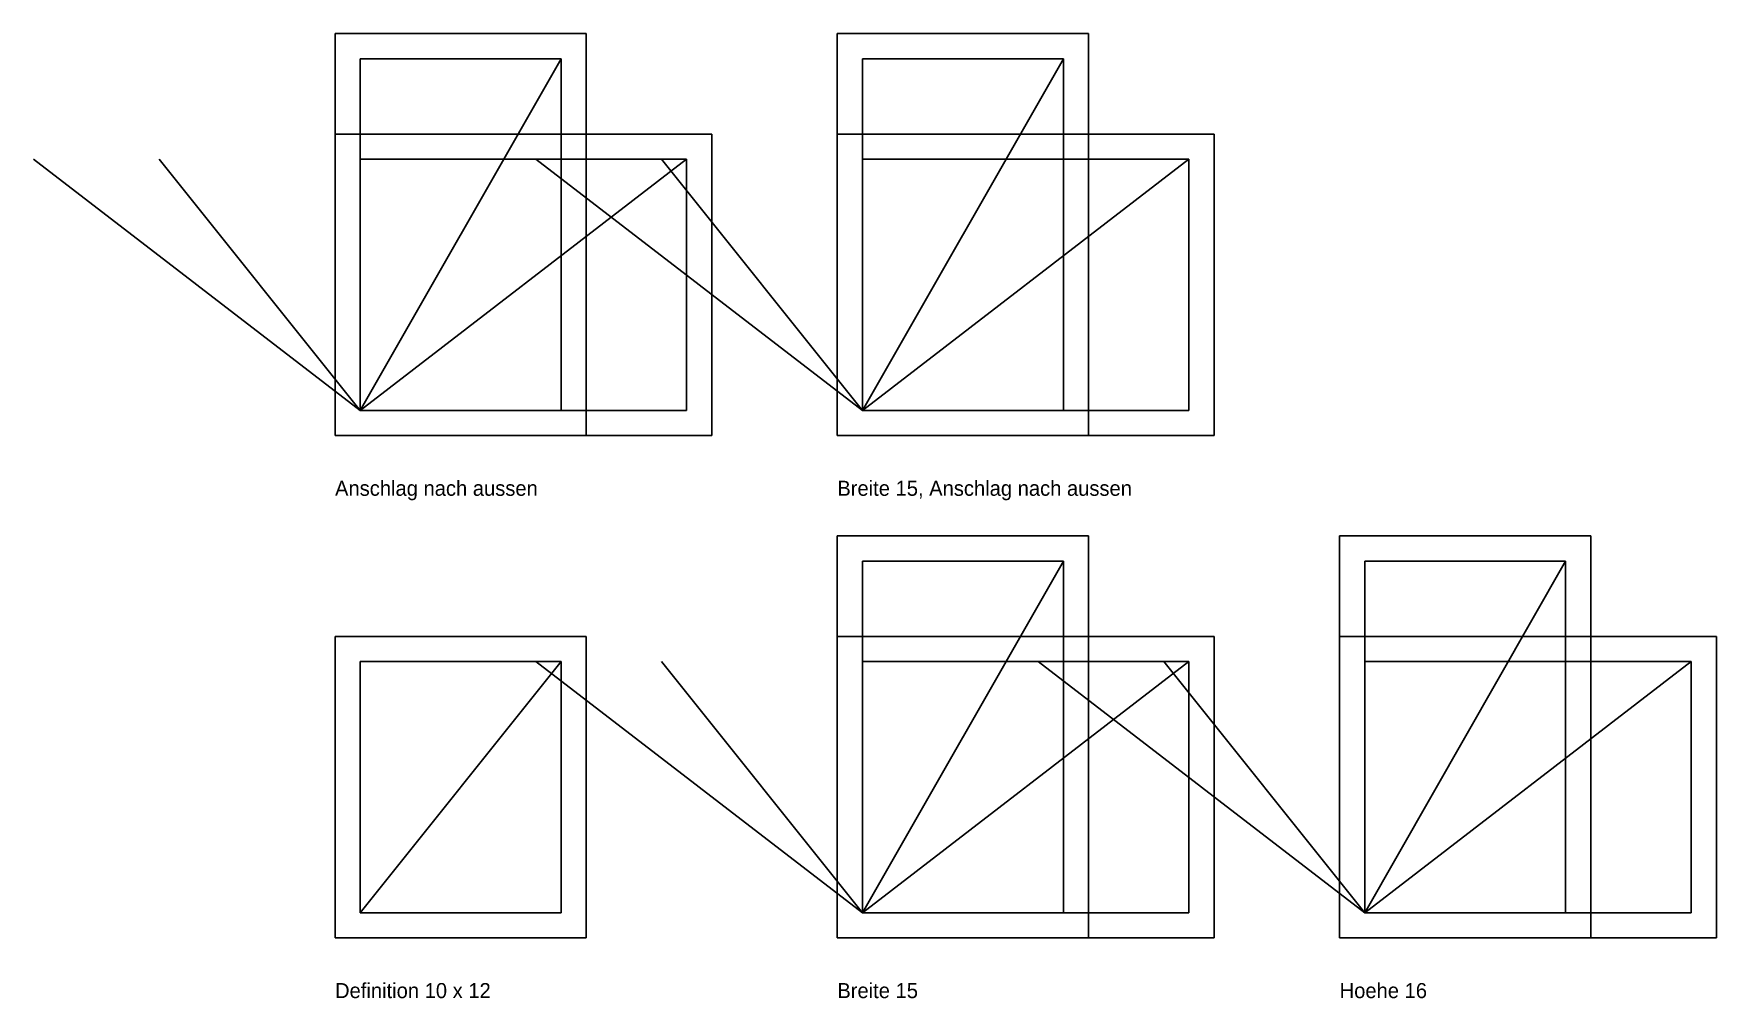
# Model space of a CAD drawing. Extents: x -12 to 55, y -2.4 to 36.
import ezdxf

# ---------------------------------------------------------------- set-up
doc = ezdxf.new("R2010")
doc.units = 0
doc.header["$MEASUREMENT"] = 0

# ---------------------------------------------------------------- blocks, each defined once
blk = doc.blocks.new('Fenster')
for p, q in [((10, 12), (0, 12)), ((0, 12), (0, 0)), ((10, 0), (10, 12)), ((9, 11), (1, 11)), ((1, 11), (1, 1)), ((1, 1), (9, 11)), ((9, 1), (9, 11)), ((1, 1), (9, 1)), ((0, 0), (10, 0))]:
    blk.add_line(p, q)
blk = doc.blocks.new('*U')
for p, q in [((10, 16), (0, 16)), ((0, 16), (0, 0)), ((10, 0), (10, 16)), ((9, 15), (1, 15)), ((1, 15), (1, 1)), ((1, 1), (9, 15)), ((9, 1), (9, 15)), ((15, 12), (0, 12)), ((0, 12), (0, 0)), ((10, 12), (0, 12)), ((0, 12), (0, 0)), ((15, 12), (0, 12)), ((0, 12), (0, 0)), ((10, 0), (10, 12)), ((15, 0), (15, 12)), ((15, 0), (15, 12)), ((1, 1), (-12, 11)), ((1, 1), (-7, 11)), ((14, 11), (1, 11)), ((1, 11), (1, 1)), ((1, 1), (14, 11)), ((9, 11), (1, 11)), ((1, 11), (1, 1)), ((14, 11), (1, 11)), ((1, 11), (1, 1)), ((9, 1), (9, 11)), ((14, 1), (14, 11)), ((14, 1), (14, 11)), ((1, 1), (14, 1)), ((1, 1), (9, 1)), ((1, 1), (9, 1)), ((1, 1), (14, 1)), ((0, 0), (15, 0)), ((0, 0), (10, 0)), ((0, 0), (10, 0)), ((0, 0), (15, 0))]:
    blk.add_line(p, q)

msp = doc.modelspace()

# ---------------------------------------------------------------- block references
for name, p in [('*U', (0, 20)), ('*U', (20, 20)), ('*U', (20, 0)), ('*U', (40, 0)), ('Fenster', (0, 0))]:
    msp.add_blockref(name, p)

# ---------------------------------------------------------------- texts
for s, p in [('Anschlag nach aussen', (0, 17.6)), ('Breite 15, Anschlag nach aussen', (20, 17.6)), ('Definition 10 x 12', (0, -2.4)), ('Breite 15', (20, -2.4)), ('Hoehe 16', (40, -2.4))]:
    msp.add_text(s, height=0.6).set_placement(p)

doc.saveas('drawing.dxf')
